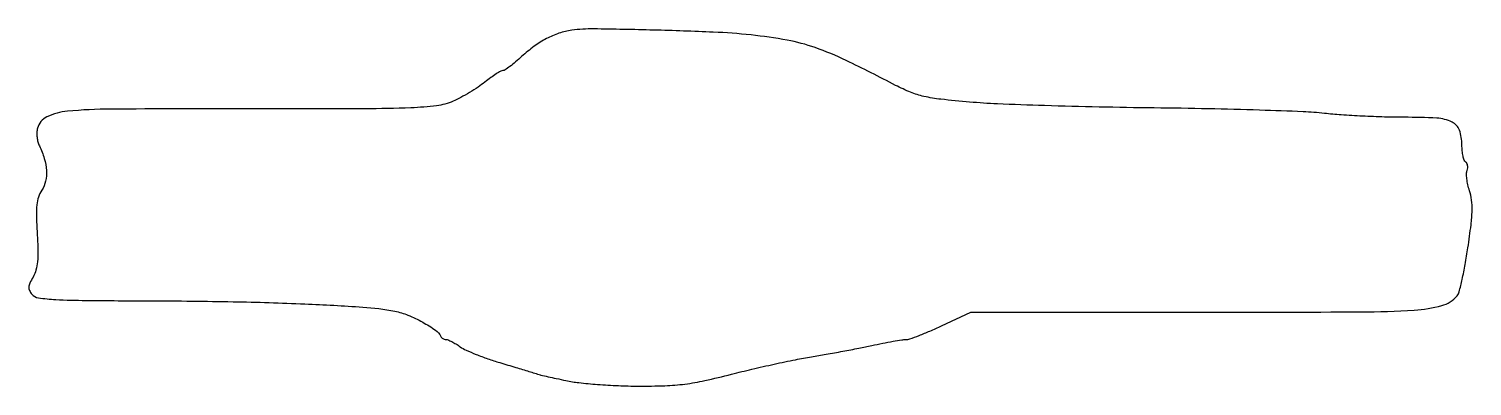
# Model space of a CAD drawing. Extents: x 0 to 371, y 0 to 92.
import ezdxf

# ---------------------------------------------------------------- set-up
doc = ezdxf.new("R2010")
doc.units = 0

msp = doc.modelspace()

# ---------------------------------------------------------------- linework, layer by layer
msp.add_lwpolyline([(139.5, 91.323332, 0.044301), (136.204153, 90.552039, 0.041287), (133.013194, 89.199334, 0.037853), (129.847221, 87.218174, 0.02715), (126.624308, 84.563031, -0.011131), (125.071774, 83.198247, -0.015295), (123.613047, 82.04664, -0.01194), (122.364135, 81.166641, -0.148563), (121.815669, 81, 0.130432), (121.267699, 80.85458, 0.012431), (120.072439, 80.132144, 0.015198), (118.673225, 79.177115, 0.011412), (117.191362, 78.045597, -0.021107), (115.45304, 76.770823, -0.012169), (113.262462, 75.378424, -0.012146), (110.991149, 74.08524, -0.019857), (109, 73.114592, -0.072566), (104.80329, 71.957655, -0.021859), (98.188704, 71.424655, -0.008579), (86.317532, 71.192697, -0.000734), (55.890012, 71.164908, 0.001235), (21.181906, 71.098388, 0.022143), (10.049919, 70.556221, 0.086251), (4.77733, 69.125217, 0.22497), (2.335121, 66.172953, 0.054112), (2.18674, 65.123335, 0.034599), (2.232169, 63.891171, 0.034565), (2.447382, 62.674849, 0.053339), (2.814015, 61.672953, -0.042022), (4.08882, 58.418937, -0.058286), (4.627383, 55.336084, -0.067152), (4.413212, 52.581413, -0.092347), (3.457674, 50.295059, 0.063981), (2.610588, 48.55149, 0.054312), (2.171616, 46.550391, 0.033843), (2.060643, 43.761338, 0.008604), (2.264922, 39.234883, -0.009282), (2.456594, 34.856002, -0.030224), (2.354304, 31.955283, -0.045315), (1.951223, 29.816144, -0.061128), (1.186973, 28.003061, 0.022294), (0.384347, 26.447882, 0.092726), (0.127469, 25.428874, 0.128434), (0.296736, 24.564826, 0.061027), (0.913789, 23.603878, 0.188057), (2.5649, 22.688318, 0.019831), (7.03687, 22.262777, 0.011627), (14.775156, 22.015356, 0.001494), (31.372445, 21.920391, -0.003963), (52.561605, 21.694512, -0.006003), (70.988167, 21.13062, -0.006156), (85.818329, 20.315462, -0.03063), (94.088585, 19.247142, -0.04962), (97.430251, 18.254078, -0.028736), (101.215226, 16.446787, -0.025838), (104.522197, 14.398277, -0.141812), (105.833333, 12.786122, 0.096427), (106.036075, 12.485473, 0.064216), (106.366112, 12.230923, 0.061534), (106.767053, 12.058655, 0.070842), (107.178963, 12, -0.099339), (107.729931, 11.889444, -0.01839), (108.673618, 11.45341, -0.019078), (109.75516, 10.851618, -0.016374), (110.84563, 10.139269, 0.045711), (112.348186, 9.278876, 0.011727), (114.923404, 8.174174, 0.011843), (117.933991, 7.047528, 0.011779), (121, 6.062523, -0.00074), (125.142788, 4.831793, -0.001367), (128.504902, 3.81755, -0.000084), (131.460912, 2.916451, -0.329931), (131.5, 2.863663, 0.353343), (131.502915, 2.860053, 0.000001), (133.409375, 2.449332, 0.000166), (135.507575, 1.998039, 0.0001), (138, 1.463341, 0.024868), (141.311693, 0.924143, 0.008676), (146.121111, 0.469157, 0.008592), (151.440599, 0.150742, 0.00992), (156.518676, 0.035129, 0.009601), (163.415501, 0.147405, 0.022777), (168.530624, 0.56277, 0.022416), (173.63494, 1.446306, 0.009029), (180.518676, 3.0892, -0.005361), (185.727747, 4.372875, -0.004044), (191.477361, 5.675556, -0.004088), (196.901244, 6.812026, -0.009429), (201, 7.55579, 0.003576), (204.764531, 8.193481, 0.002399), (209.059375, 8.973909, 0.002415), (213.211717, 9.769818, 0.004768), (216.5, 10.449226, -0.004455), (219.306828, 11.03099, -0.005388), (221.951369, 11.525035, -0.00461), (224.183234, 11.895967, -0.036373), (225.228066, 11.982636, 0.08057), (226.27866, 12.163887, 0.008352), (228.644499, 13.023024, 0.01021), (231.442695, 14.158407, 0.007999), (234.431828, 15.5), (241.907523, 19), (301.003422, 19, 0.000919), (342.047699, 19.075456, 0.01513), (355.751675, 19.540682, 0.048799), (362.805105, 20.691369, 0.155956), (366.774151, 23.227868, 0.111074), (367.290477, 24.240605, 0.007535), (368.048972, 27.406197, 0.010503), (368.823983, 31.247232, 0.007671), (369.529287, 35.542542, 0.006234), (370.323584, 41.393069, 0.023565), (370.601716, 45.07725, 0.037181), (370.477082, 47.779057, 0.049628), (369.942448, 50.174384, -0.024396), (369.521555, 51.695225, -0.025671), (369.259276, 53.22426, -0.026433), (369.171529, 54.558032, -0.095097), (369.320805, 55.393622, 0.063491), (369.475631, 56.027408, 0.070616), (369.457876, 56.65651, 0.080318), (369.277134, 57.185042, 0.132626), (368.956326, 57.526992, -0.171027), (368.585419, 57.98712, -0.031151), (368.280921, 59.056552, -0.030344), (368.070046, 60.411117, -0.023446), (368, 61.904029, 0.085771), (367.346255, 65.686974, 0.198629), (365.450603, 67.786552, 0.098103), (361.556703, 68.775281, 0.013271), (353.091699, 69, -0.007321), (348.11546, 69.072866, -0.004967), (342.45199, 69.295087, -0.005005), (336.985913, 69.61885, -0.009984), (332.670439, 70.004552, 0.016835), (327.198957, 70.418108, 0.002456), (316.059442, 70.828905, 0.002776), (302.881178, 71.176841, 0.002377), (289, 71.40021, -0.002489), (274.847153, 71.631132, -0.002572), (260.85113, 72.001252, -0.002482), (248.731467, 72.444395, -0.011035), (241.620869, 72.897099, -0.006364), (234.223272, 73.627205, -0.027812), (229.888941, 74.356574, -0.039959), (226.46244, 75.424788, -0.024576), (222.620869, 77.19229, 0.007165), (209.941031, 83.57006, 0.029149), (201.969626, 86.878681, 0.038272), (194.777985, 88.781294, 0.019378), (185.5, 90.120717, 0.015417), (175.821615, 90.836206, 0.004206), (160.506106, 91.365554, 0.002881), (145.110208, 91.67929, 0.039008)], format="xyb", close=True)

doc.saveas('drawing.dxf')
